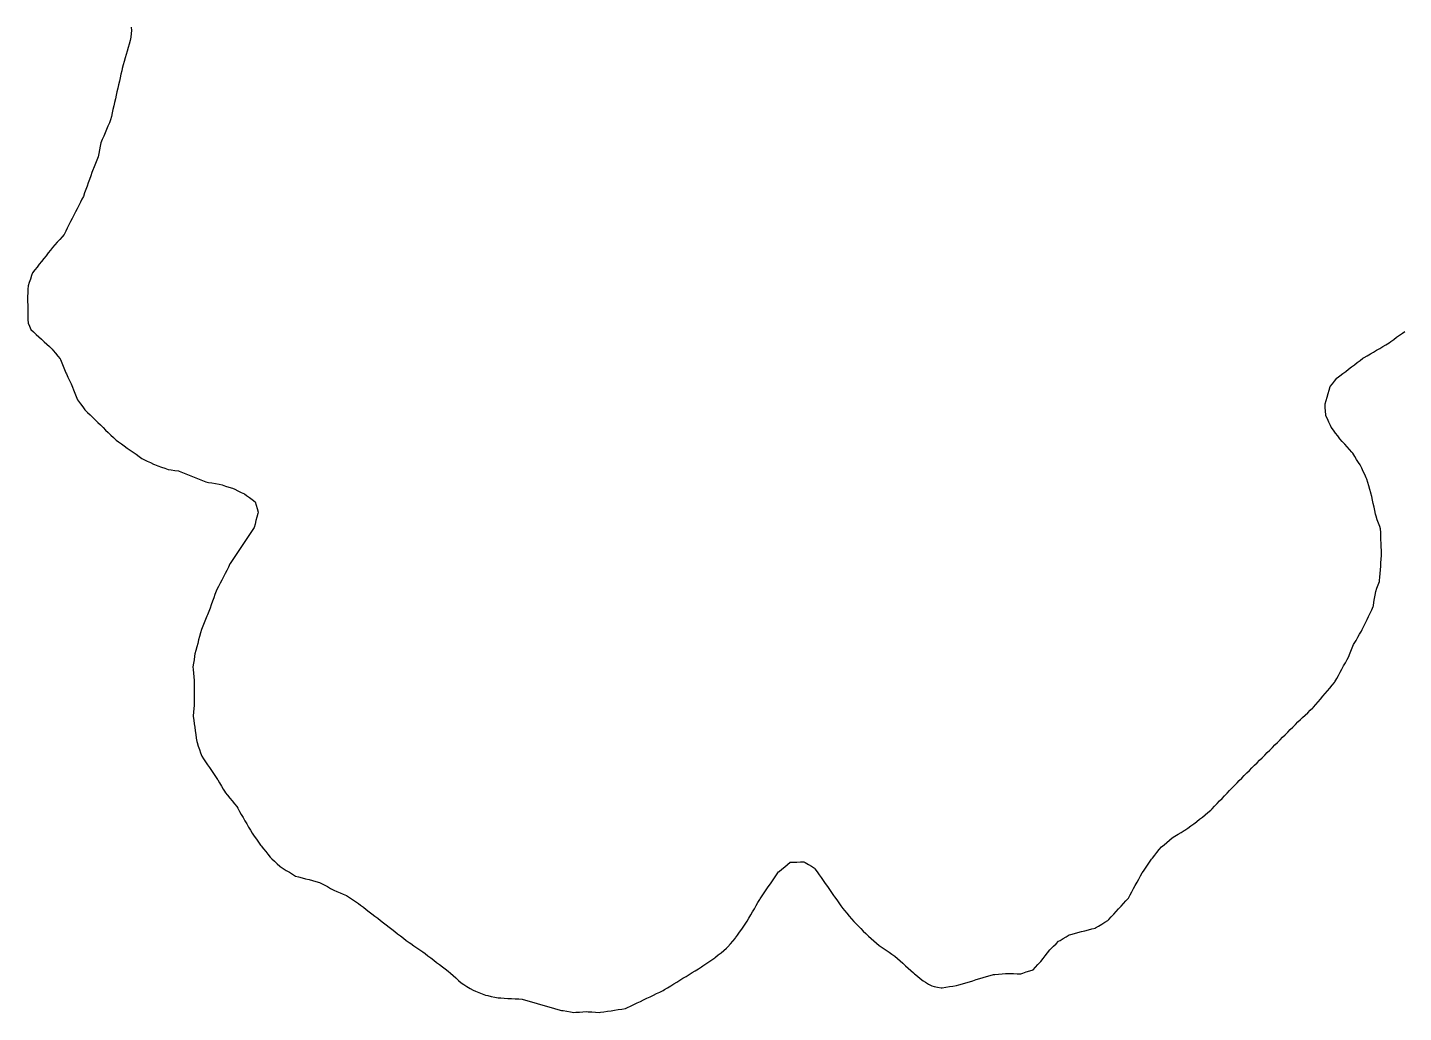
# Model space of a CAD drawing. Header units: millimetres. Extents: x 0 to 3094, y 578 to 2491.
# Drawn here: x -0.3 to 381.1, y 1001.5 to 1274.4 of the extents above; entities that cross this region are included whole.
import ezdxf

# ---------------------------------------------------------------- set-up
doc = ezdxf.new("R2010")
doc.units = ezdxf.units.MM
doc.layers.add('ALL_ISLANDS', color=7, linetype='Continuous')
doc.layers.add('OUTLINE_ISLAND_03', color=7, linetype='Continuous')

msp = doc.modelspace()

# ---------------------------------------------------------------- linework, layer by layer
at = {"layer": 'ALL_ISLANDS'}
msp.add_lwpolyline([(28.4093, 1274.575), (28.5289, 1273.5821), (28.4294, 1272.8035), (28.3026, 1271.8116), (28.1758, 1270.8197), (28.172, 1270.8066), (27.8958, 1269.8455), (27.6196, 1268.8844), (27.3434, 1267.9233), (27.0672, 1266.9623), (26.791, 1266.0012), (26.5148, 1265.0401), (26.2386, 1264.079), (25.9624, 1263.1179), (25.8169, 1262.4789), (25.595, 1261.5039), (25.3731, 1260.5288), (25.1512, 1259.5537), (24.9293, 1258.5787), (24.7073, 1257.6036), (24.4854, 1256.6285), (24.2635, 1255.6535), (24.0416, 1254.6784), (23.8197, 1253.7033), (23.5977, 1252.7283), (23.3758, 1251.7532), (23.1539, 1250.7781), (22.932, 1249.8031), (22.7101, 1248.828), (22.3798, 1248.0498), (21.9892, 1247.1293), (21.5985, 1246.2087), (21.2079, 1245.2882), (20.8172, 1244.3677), (20.4266, 1243.4471), (20.0359, 1242.5266), (20.0324, 1242.509), (19.836, 1241.5285), (19.6397, 1240.548), (19.4433, 1239.5674), (19.2469, 1238.5869), (19.0615, 1238.1241), (18.6895, 1237.1958), (18.3176, 1236.2675), (17.9457, 1235.3393), (17.8883, 1235.1804), (17.5484, 1234.2399), (17.2085, 1233.2994), (16.8686, 1232.359), (16.5287, 1231.4185), (16.1887, 1230.4781), (15.8488, 1229.5376), (15.5089, 1228.5971), (15.169, 1227.6567), (14.7864, 1226.9005), (14.335, 1226.0083), (13.8835, 1225.116), (13.432, 1224.2237), (12.9805, 1223.3314), (12.529, 1222.4391), (12.0776, 1221.5468), (11.6261, 1220.6546), (11.1746, 1219.7623), (10.7231, 1218.87), (10.2717, 1217.9777), (9.8202, 1217.0854), (9.2709, 1216.4669), (8.6069, 1215.7192), (7.9429, 1214.9715), (7.2789, 1214.2238), (6.6149, 1213.476), (6.0562, 1212.766), (5.4379, 1211.9801), (4.8196, 1211.1942), (4.2013, 1210.4082), (3.5829, 1209.6223), (2.9646, 1208.8364), (2.3463, 1208.0505), (1.728, 1207.2645), (1.1096, 1206.4786), (0.8341, 1205.6901), (0.5043, 1204.746), (0.1745, 1203.802), (-0.1554, 1202.8579), (-0.204, 1201.8974), (-0.2547, 1200.8987), (-0.3053, 1199.8999), (-0.298, 1199.5062), (-0.2797, 1198.5064), (-0.2614, 1197.5065), (-0.2431, 1196.5067), (-0.2248, 1195.5069), (-0.2064, 1194.5071), (-0.1881, 1193.5072), (-0.1698, 1192.5074), (0.1995, 1191.6861), (0.6095, 1190.7741), (0.6308, 1190.7546), (1.3677, 1190.0787), (2.1047, 1189.4028), (2.8417, 1188.7269), (3.5787, 1188.051), (4.3157, 1187.3751), (5.0527, 1186.6992), (5.7897, 1186.0233), (6.5267, 1185.3474), (6.8483, 1184.9497), (7.477, 1184.1721), (8.1058, 1183.3944), (8.7345, 1182.6168), (8.8102, 1182.433), (9.191, 1181.5083), (9.5718, 1180.5837), (9.9526, 1179.659), (10.3333, 1178.7343), (10.4801, 1178.42), (10.9031, 1177.5138), (11.326, 1176.6077), (11.749, 1175.7015), (12.172, 1174.7954), (12.4614, 1174.0626), (12.8286, 1173.1325), (13.1959, 1172.2024), (13.5632, 1171.2722), (13.8132, 1170.9253), (14.3977, 1170.1139), (14.9823, 1169.3025), (15.5668, 1168.4912), (15.5993, 1168.4598), (16.318, 1167.7645), (17.0368, 1167.0693), (17.7555, 1166.374), (18.4743, 1165.6788), (19.1931, 1164.9835), (19.9118, 1164.2882), (20.6306, 1163.593), (21.3493, 1162.8977), (22.0681, 1162.2025), (22.7869, 1161.5072), (23.5056, 1160.812), (24.2244, 1160.1167), (24.8914, 1159.6437), (25.7071, 1159.0653), (26.5228, 1158.4868), (27.3385, 1157.9084), (28.1542, 1157.3299), (28.97, 1156.7515), (29.7857, 1156.173), (30.6014, 1155.5946), (31.4171, 1155.0161), (31.9517, 1154.7509), (32.8476, 1154.3065), (33.7434, 1153.8621), (34.6392, 1153.4178), (34.9142, 1153.3193), (35.8557, 1152.9821), (36.7971, 1152.6449), (37.7386, 1152.3078), (38.68, 1151.9706), (39.5422, 1151.8413), (40.5312, 1151.693), (41.5201, 1151.5447), (41.6901, 1151.4768), (42.6185, 1151.1054), (43.547, 1150.7341), (44.4755, 1150.3627), (45.404, 1149.9914), (46.3325, 1149.62), (47.261, 1149.2487), (48.1895, 1148.8773), (49.118, 1148.506), (49.8238, 1148.3925), (50.8112, 1148.2337), (51.7985, 1148.0749), (52.7858, 1147.9162), (53.6231, 1147.6651), (54.581, 1147.3779), (55.5388, 1147.0906), (56.4967, 1146.8034), (57.1366, 1146.4931), (58.0365, 1146.0569), (58.9363, 1145.6207), (59.8362, 1145.1845), (60.3793, 1144.7914), (61.1895, 1144.2052), (61.9996, 1143.6189), (62.8097, 1143.0327), (63.0955, 1142.0879), (63.385, 1141.1307), (63.6744, 1140.1735), (63.5511, 1139.7205), (63.2884, 1138.7556), (63.0256, 1137.7907), (62.7629, 1136.8258), (62.5002, 1135.861), (61.9803, 1135.0786), (61.4268, 1134.2457), (60.8734, 1133.4128), (60.3199, 1132.5799), (59.7665, 1131.7471), (59.213, 1130.9142), (58.6596, 1130.0813), (58.1061, 1129.2484), (57.5527, 1128.4155), (56.9992, 1127.5827), (56.4458, 1126.7498), (55.8923, 1125.9169), (55.8173, 1125.7712), (55.3596, 1124.8821), (54.9019, 1123.993), (54.4443, 1123.1039), (53.9866, 1122.2148), (53.5289, 1121.3257), (53.0712, 1120.4365), (52.6135, 1119.5474), (52.1558, 1118.6583), (52.0019, 1118.2396), (51.657, 1117.301), (51.3122, 1116.3623), (50.9673, 1115.4237), (50.6224, 1114.4851), (50.2775, 1113.5464), (49.9326, 1112.6078), (49.5877, 1111.6691), (49.4306, 1111.2952), (49.0432, 1110.3733), (48.6558, 1109.4514), (48.2684, 1108.5295), (47.881, 1107.6076), (47.6337, 1106.6654), (47.3799, 1105.6981), (47.126, 1104.7309), (46.8722, 1103.7636), (46.6184, 1102.7964), (46.3645, 1101.8291), (46.1107, 1100.8619), (46.0114, 1100.2135), (45.86, 1099.225), (45.7086, 1098.2365), (45.5572, 1097.2481), (45.6163, 1096.4996), (45.6951, 1095.5027), (45.7739, 1094.5058), (45.8527, 1093.5089), (45.853, 1092.5434), (45.8534, 1091.5434), (45.8538, 1090.5434), (45.8542, 1089.5434), (45.8546, 1088.5434), (45.8549, 1087.5434), (45.8553, 1086.5434), (45.7751, 1085.6708), (45.6834, 1084.675), (45.5918, 1083.6792), (45.6211, 1083.4714), (45.7604, 1082.4812), (45.8997, 1081.491), (46.0391, 1080.5007), (46.1784, 1079.5105), (46.3178, 1078.5202), (46.4571, 1077.53), (46.5964, 1076.5397), (46.6904, 1076.2643), (47.0132, 1075.3178), (47.336, 1074.3713), (47.6589, 1073.4249), (47.9817, 1072.4784), (48.4453, 1071.799), (49.0089, 1070.973), (49.5725, 1070.147), (50.1362, 1069.3209), (50.6998, 1068.4949), (51.2634, 1067.6689), (51.8271, 1066.8429), (52.3907, 1066.0168), (52.4307, 1065.9492), (52.9396, 1065.0883), (53.4484, 1064.2275), (53.9573, 1063.3666), (54.4661, 1062.5058), (54.5271, 1062.4305), (55.1561, 1061.6531), (55.7851, 1060.8756), (56.4141, 1060.0982), (57.0431, 1059.3208), (57.6721, 1058.5434), (57.9537, 1058.0599), (58.457, 1057.1958), (58.9603, 1056.3316), (59.4636, 1055.4675), (59.9669, 1054.6034), (60.4702, 1053.7393), (60.9735, 1052.8752), (61.4767, 1052.011), (61.98, 1051.1469), (62.5507, 1050.3265), (63.1218, 1049.5056), (63.6928, 1048.6847), (64.2639, 1047.8638), (64.4482, 1047.6365), (65.0782, 1046.8599), (65.7082, 1046.0833), (66.3381, 1045.3066), (66.9681, 1044.53), (67.4374, 1044.0776), (68.1574, 1043.3836), (68.8773, 1042.6896), (69.5973, 1041.9956), (69.723, 1041.9176), (70.573, 1041.3908), (71.423, 1040.8639), (72.2729, 1040.3371), (73.1229, 1039.8103), (73.9728, 1039.2834), (74.8239, 1039.0562), (75.7901, 1038.7983), (76.7562, 1038.5403), (77.7224, 1038.2824), (78.6886, 1038.0244), (79.6547, 1037.7665), (80.6209, 1037.5086), (81.0395, 1037.2854), (81.9219, 1036.815), (82.8043, 1036.3445), (83.6868, 1035.8741), (84.5692, 1035.4037), (85.3971, 1035.0468), (86.3154, 1034.6509), (87.2337, 1034.2551), (88.152, 1033.8592), (88.9564, 1033.3246), (89.7893, 1032.7711), (90.6221, 1032.2176), (91.455, 1031.6641), (92.0034, 1031.2407), (92.7951, 1030.6297), (93.5867, 1030.0187), (94.3783, 1029.4077), (95.1699, 1028.7966), (95.9615, 1028.1856), (96.7531, 1027.5746), (97.5447, 1026.9636), (98.3364, 1026.3525), (99.128, 1025.7415), (99.9196, 1025.1305), (100.7112, 1024.5195), (101.5028, 1023.9085), (102.2944, 1023.2974), (103.086, 1022.6864), (103.8777, 1022.0754), (104.6693, 1021.4644), (105.4609, 1020.8534), (105.9133, 1020.5473), (106.7417, 1019.9871), (107.57, 1019.4268), (108.3983, 1018.8666), (109.2266, 1018.3063), (109.9065, 1017.7893), (110.7025, 1017.184), (111.4984, 1016.5786), (112.2944, 1015.9733), (113.0904, 1015.368), (113.8864, 1014.7627), (114.6824, 1014.1574), (115.4784, 1013.5521), (116.2744, 1012.9467), (116.8984, 1012.3853), (117.6418, 1011.7164), (118.3852, 1011.0476), (119.1286, 1010.3787), (119.872, 1009.7099), (120.655, 1009.2216), (121.5036, 1008.6925), (122.3521, 1008.1634), (123.2007, 1007.6343), (123.8495, 1007.3764), (124.7789, 1007.0072), (125.7082, 1006.6379), (126.6375, 1006.2686), (127.2512, 1006.1403), (128.2301, 1005.9358), (129.2089, 1005.7312), (130.1878, 1005.5266), (130.8561, 1005.4901), (131.8546, 1005.4355), (132.8531, 1005.3808), (133.8516, 1005.3262), (134.8501, 1005.2716), (135.8486, 1005.217), (136.8471, 1005.1624), (137.1163, 1005.0854), (138.0777, 1004.8106), (139.0392, 1004.5357), (140.0007, 1004.2608), (140.9622, 1003.986), (141.9237, 1003.7111), (142.8851, 1003.4362), (143.8466, 1003.1613), (144.8081, 1002.8865), (145.7696, 1002.6116), (146.7311, 1002.3367), (147.6925, 1002.0619), (148.2122, 1001.9791), (149.1997, 1001.8219), (150.1873, 1001.6647), (151.1748, 1001.5075), (151.6669, 1001.5388), (152.6649, 1001.6022), (153.6629, 1001.6657), (154.6609, 1001.7292), (155.1165, 1001.6955), (156.1138, 1001.6216), (157.1111, 1001.5477), (158.1083, 1001.4738), (158.4808, 1001.5286), (159.4702, 1001.6742), (160.4595, 1001.8198), (161.4488, 1001.9654), (162.4382, 1002.111), (163.4275, 1002.2566), (164.4169, 1002.4022), (165.4062, 1002.5478), (165.9627, 1002.815), (166.8642, 1003.2478), (167.7657, 1003.6807), (168.6671, 1004.1135), (169.5686, 1004.5464), (170.4701, 1004.9792), (171.3715, 1005.412), (172.273, 1005.8449), (173.1745, 1006.2777), (174.076, 1006.7106), (174.9774, 1007.1434), (175.8789, 1007.5762), (176.27, 1007.8159), (177.1226, 1008.3385), (177.9752, 1008.8611), (178.8278, 1009.3837), (179.6804, 1009.9062), (180.533, 1010.4288), (181.3856, 1010.9514), (182.2382, 1011.474), (183.0908, 1011.9965), (183.9433, 1012.5191), (184.7959, 1013.0417), (185.6485, 1013.5643), (186.5011, 1014.0868), (186.8925, 1014.3558), (187.7167, 1014.922), (188.5409, 1015.4883), (189.3651, 1016.0546), (190.1893, 1016.6209), (190.3794, 1016.7745), (191.1571, 1017.4032), (191.9348, 1018.0318), (192.7125, 1018.6605), (193.4902, 1019.2891), (193.8544, 1019.709), (194.5097, 1020.4644), (195.1649, 1021.2198), (195.8202, 1021.9752), (195.9275, 1022.1244), (196.5114, 1022.9362), (197.0954, 1023.748), (197.6793, 1024.5598), (198.2633, 1025.3716), (198.8472, 1026.1834), (199.1797, 1026.7597), (199.6794, 1027.6259), (200.1791, 1028.4921), (200.6788, 1029.3583), (201.1785, 1030.2245), (201.6783, 1031.0906), (202.178, 1031.9568), (202.6777, 1032.823), (202.7942, 1032.9945), (203.3563, 1033.8216), (203.9183, 1034.6487), (204.4804, 1035.4758), (205.0424, 1036.3028), (205.6045, 1037.1299), (206.1666, 1037.957), (206.7286, 1038.7841), (207.2907, 1039.6112), (207.8528, 1040.4383), (208.0375, 1040.5889), (208.8126, 1041.2208), (209.5877, 1041.8526), (210.3628, 1042.4844), (211.1379, 1043.1163), (211.9229, 1043.1407), (212.9224, 1043.1717), (213.9219, 1043.2027), (214.9215, 1043.2338), (215.2795, 1043.0187), (216.1368, 1042.5038), (216.9941, 1041.9889), (217.8513, 1041.4741), (217.9724, 1041.3002), (218.5439, 1040.4796), (219.1154, 1039.659), (219.6869, 1038.8384), (220.2584, 1038.0178), (220.8299, 1037.1972), (221.4014, 1036.3765), (221.9729, 1035.5559), (222.5444, 1034.7353), (223.1159, 1033.9147), (223.4097, 1033.5023), (223.99, 1032.6879), (224.5702, 1031.8734), (225.1505, 1031.059), (225.7307, 1030.2446), (226.169, 1029.7272), (226.8154, 1028.9642), (227.4618, 1028.2011), (228.1081, 1027.4381), (228.7545, 1026.6751), (229.2556, 1026.1699), (229.9597, 1025.4599), (230.6639, 1024.7499), (231.3681, 1024.0398), (232.0723, 1023.3298), (232.7765, 1022.6198), (233.5053, 1021.9942), (234.2641, 1021.3429), (235.023, 1020.6916), (235.7818, 1020.0402), (236.0098, 1019.8857), (236.8375, 1019.3246), (237.6653, 1018.7635), (238.493, 1018.2024), (239.3208, 1017.6413), (240.1485, 1017.0802), (240.8477, 1016.4459), (241.5883, 1015.774), (242.329, 1015.1021), (243.0696, 1014.4302), (243.8103, 1013.7583), (244.5509, 1013.0864), (245.2916, 1012.4146), (245.6012, 1012.1653), (246.3801, 1011.5382), (247.1591, 1010.9111), (247.938, 1010.284), (248.6253, 1009.8636), (249.4784, 1009.3418), (250.3315, 1008.82), (250.9927, 1008.6851), (251.9725, 1008.4851), (252.9523, 1008.2852), (253.2547, 1008.3319), (254.243, 1008.4844), (255.2313, 1008.6369), (256.2196, 1008.7894), (257.2079, 1008.9419), (257.8874, 1009.1442), (258.8458, 1009.4295), (259.8042, 1009.7148), (260.7627, 1010.0001), (261.7211, 1010.2854), (262.6795, 1010.5708), (263.638, 1010.8561), (264.5964, 1011.1414), (265.5548, 1011.4267), (266.5133, 1011.712), (267.4717, 1011.9974), (267.8382, 1012.0282), (268.8347, 1012.1122), (269.8312, 1012.1962), (270.8276, 1012.2802), (271.0475, 1012.2753), (272.0473, 1012.2532), (273.047, 1012.2312), (274.0468, 1012.2091), (275.0465, 1012.187), (275.5942, 1012.3725), (276.5414, 1012.6932), (277.4886, 1013.0139), (278.4358, 1013.3346), (279.0845, 1014.0163), (279.7738, 1014.7407), (280.4632, 1015.4651), (280.5883, 1015.6276), (281.1982, 1016.4201), (281.8081, 1017.2126), (282.4181, 1018.005), (283.028, 1018.7975), (283.3508, 1019.1127), (284.0664, 1019.8112), (284.7819, 1020.5098), (285.4975, 1021.2083), (285.8934, 1021.4471), (286.7497, 1021.9635), (287.606, 1022.4799), (288.4624, 1022.9963), (288.9293, 1023.1172), (289.8974, 1023.3678), (290.8655, 1023.6184), (291.8336, 1023.869), (292.8017, 1024.1197), (293.7698, 1024.3703), (294.7379, 1024.6209), (295.7059, 1024.8715), (295.7427, 1024.8941), (296.5951, 1025.417), (297.4474, 1025.94), (298.2998, 1026.463), (299.1522, 1026.9859), (299.4297, 1027.2867), (300.1079, 1028.0216), (300.7861, 1028.7565), (301.4643, 1029.4913), (302.1425, 1030.2262), (302.8207, 1030.9611), (303.4989, 1031.696), (304.1771, 1032.4309), (304.8553, 1033.1657), (305.3292, 1034.0339), (305.8083, 1034.9117), (306.2875, 1035.7894), (306.7666, 1036.6672), (307.2457, 1037.5449), (307.7249, 1038.4226), (308.204, 1039.3004), (308.6831, 1040.1781), (308.9986, 1040.6408), (309.5621, 1041.4669), (310.1256, 1042.2931), (310.689, 1043.1192), (311.2525, 1043.9454), (311.515, 1044.2684), (312.1456, 1045.0445), (312.7762, 1045.8206), (313.4068, 1046.5967), (314.0374, 1047.3728), (314.7253, 1047.9518), (315.4904, 1048.5956), (316.2556, 1049.2395), (317.0207, 1049.8834), (317.7572, 1050.3361), (318.6091, 1050.8599), (319.4609, 1051.3836), (320.3128, 1051.9073), (320.4833, 1052.0263), (321.3031, 1052.5988), (322.123, 1053.1714), (322.9429, 1053.7439), (323.7628, 1054.3164), (323.8263, 1054.3691), (324.5961, 1055.0074), (325.3659, 1055.6457), (326.1356, 1056.2841), (326.9054, 1056.9224), (327.6752, 1057.5607), (328.0383, 1057.9372), (328.7325, 1058.6569), (329.4267, 1059.3767), (330.1209, 1060.0965), (330.8151, 1060.8162), (331.5094, 1061.536), (332.2036, 1062.2558), (332.8978, 1062.9756), (333.592, 1063.6953), (334.2862, 1064.4151), (334.9804, 1065.1349), (335.5687, 1065.7233), (336.2757, 1066.4305), (336.9828, 1067.1377), (337.6898, 1067.8449), (338.3968, 1068.5521), (339.1038, 1069.2592), (339.8108, 1069.9664), (340.5179, 1070.6736), (341.2249, 1071.3808), (341.9319, 1072.088), (342.6389, 1072.7952), (343.346, 1073.5024), (344.053, 1074.2096), (344.76, 1074.9168), (345.467, 1075.624), (346.174, 1076.3312), (346.8811, 1077.0384), (347.5881, 1077.7455), (348.2951, 1078.4527), (349.0021, 1079.1599), (349.7092, 1079.8671), (350.4162, 1080.5743), (351.1232, 1081.2815), (351.8302, 1081.9887), (352.5372, 1082.6959), (353.0694, 1083.184), (353.8063, 1083.86), (354.5433, 1084.536), (355.2802, 1085.2119), (356.0171, 1085.8879), (356.1554, 1086.0503), (356.8036, 1086.8117), (357.4518, 1087.5731), (358.1001, 1088.3346), (358.7483, 1089.096), (359.3966, 1089.8574), (360.0448, 1090.6189), (360.693, 1091.3803), (361.3413, 1092.1417), (361.9895, 1092.9032), (362.1096, 1093.1222), (362.5904, 1093.999), (363.0712, 1094.8758), (363.552, 1095.7527), (364.0328, 1096.6295), (364.5136, 1097.5063), (364.9944, 1098.3832), (365.4752, 1099.26), (365.956, 1100.1368), (366.1603, 1100.6503), (366.5298, 1101.5795), (366.8994, 1102.5087), (367.2689, 1103.4379), (367.438, 1103.7264), (367.9436, 1104.5892), (368.4492, 1105.4519), (368.9548, 1106.3147), (369.4604, 1107.1775), (369.6902, 1107.654), (370.1245, 1108.5548), (370.5588, 1109.4555), (370.9931, 1110.3563), (371.4274, 1111.257), (371.8618, 1112.1578), (372.2961, 1113.0586), (372.7304, 1113.9593), (372.7687, 1114.2024), (372.9245, 1115.1902), (373.0803, 1116.1779), (373.2361, 1117.1657), (373.3918, 1118.1535), (373.7428, 1119.0766), (374.0982, 1120.0113), (374.4535, 1120.9461), (374.4694, 1121.1462), (374.5487, 1122.1431), (374.6279, 1123.1399), (374.7071, 1124.1368), (374.7863, 1125.1337), (374.8655, 1126.1305), (374.9447, 1127.1274), (375.0239, 1128.1242), (375.01, 1128.4985), (374.9727, 1129.4978), (374.9354, 1130.4971), (374.8982, 1131.4964), (374.8609, 1132.4957), (374.8236, 1133.495), (374.7863, 1134.4943), (374.7491, 1135.4936), (374.5189, 1136.1451), (374.1858, 1137.088), (373.8527, 1138.0308), (373.5196, 1138.9737), (373.3853, 1139.5814), (373.1696, 1140.5578), (372.9538, 1141.5343), (372.738, 1142.5107), (372.5223, 1143.4872), (372.3065, 1144.4636), (372.0908, 1145.4401), (372.0811, 1145.4714), (371.7853, 1146.4267), (371.4896, 1147.3819), (371.1938, 1148.3372), (370.898, 1149.2925), (370.7534, 1149.613), (370.3421, 1150.5244), (369.9307, 1151.4359), (369.5194, 1152.3474), (369.108, 1153.2589), (368.6679, 1153.9296), (368.1193, 1154.7656), (367.5706, 1155.6017), (367.022, 1156.4378), (366.7804, 1156.7148), (366.123, 1157.4683), (365.4656, 1158.2219), (364.8082, 1158.9755), (364.1508, 1159.729), (363.4935, 1160.4826), (362.8963, 1161.266), (362.2901, 1162.0613), (361.6839, 1162.8566), (361.0776, 1163.6519), (360.8537, 1164.1386), (360.4356, 1165.047), (360.0176, 1165.9554), (359.5995, 1166.8638), (359.5812, 1167.1094), (359.5066, 1168.1066), (359.432, 1169.1039), (359.3574, 1170.1011), (359.3638, 1170.1227), (359.6488, 1171.0812), (359.9339, 1172.0397), (360.2189, 1172.9982), (360.504, 1173.9567), (360.7891, 1174.9152), (361.3859, 1175.6863), (361.998, 1176.4771), (362.6101, 1177.2679), (362.7068, 1177.3415), (363.5028, 1177.9468), (364.2987, 1178.5521), (365.0947, 1179.1575), (365.8907, 1179.7628), (366.6867, 1180.3681), (367.4826, 1180.9735), (368.2786, 1181.5788), (369.0746, 1182.1841), (369.8706, 1182.7895), (370.1919, 1182.9771), (371.0554, 1183.4813), (371.919, 1183.9856), (372.7825, 1184.4899), (373.6461, 1184.9941), (374.5096, 1185.4984), (375.3732, 1186.0026), (376.2367, 1186.5069), (377.1003, 1187.0111), (377.6002, 1187.3845), (378.4014, 1187.9829), (379.2026, 1188.5814), (380.0038, 1189.1798), (380.8049, 1189.7782), (381.4873, 1190.2256)], dxfattribs=at)
at = {"layer": 'OUTLINE_ISLAND_03'}
msp.add_lwpolyline([(28.4093, 1274.575), (28.5289, 1273.5821), (28.4294, 1272.8035), (28.3026, 1271.8116), (28.1758, 1270.8197), (28.172, 1270.8066), (27.8958, 1269.8455), (27.6196, 1268.8844), (27.3434, 1267.9233), (27.0672, 1266.9623), (26.791, 1266.0012), (26.5148, 1265.0401), (26.2386, 1264.079), (25.9624, 1263.1179), (25.8169, 1262.4789), (25.595, 1261.5039), (25.3731, 1260.5288), (25.1512, 1259.5537), (24.9293, 1258.5787), (24.7073, 1257.6036), (24.4854, 1256.6285), (24.2635, 1255.6535), (24.0416, 1254.6784), (23.8197, 1253.7033), (23.5977, 1252.7283), (23.3758, 1251.7532), (23.1539, 1250.7781), (22.932, 1249.8031), (22.7101, 1248.828), (22.3798, 1248.0498), (21.9892, 1247.1293), (21.5985, 1246.2087), (21.2079, 1245.2882), (20.8172, 1244.3677), (20.4266, 1243.4471), (20.0359, 1242.5266), (20.0324, 1242.509), (19.836, 1241.5285), (19.6397, 1240.548), (19.4433, 1239.5674), (19.2469, 1238.5869), (19.0615, 1238.1241), (18.6895, 1237.1958), (18.3176, 1236.2675), (17.9457, 1235.3393), (17.8883, 1235.1804), (17.5484, 1234.2399), (17.2085, 1233.2994), (16.8686, 1232.359), (16.5287, 1231.4185), (16.1887, 1230.4781), (15.8488, 1229.5376), (15.5089, 1228.5971), (15.169, 1227.6567), (14.7864, 1226.9005), (14.335, 1226.0083), (13.8835, 1225.116), (13.432, 1224.2237), (12.9805, 1223.3314), (12.529, 1222.4391), (12.0776, 1221.5468), (11.6261, 1220.6546), (11.1746, 1219.7623), (10.7231, 1218.87), (10.2717, 1217.9777), (9.8202, 1217.0854), (9.2709, 1216.4669), (8.6069, 1215.7192), (7.9429, 1214.9715), (7.2789, 1214.2238), (6.6149, 1213.476), (6.0562, 1212.766), (5.4379, 1211.9801), (4.8196, 1211.1942), (4.2013, 1210.4082), (3.5829, 1209.6223), (2.9646, 1208.8364), (2.3463, 1208.0505), (1.728, 1207.2645), (1.1096, 1206.4786), (0.8341, 1205.6901), (0.5043, 1204.746), (0.1745, 1203.802), (-0.1554, 1202.8579), (-0.204, 1201.8974), (-0.2547, 1200.8987), (-0.3053, 1199.8999), (-0.298, 1199.5062), (-0.2797, 1198.5064), (-0.2614, 1197.5065), (-0.2431, 1196.5067), (-0.2248, 1195.5069), (-0.2064, 1194.5071), (-0.1881, 1193.5072), (-0.1698, 1192.5074), (0.1995, 1191.6861), (0.6095, 1190.7741), (0.6308, 1190.7546), (1.3677, 1190.0787), (2.1047, 1189.4028), (2.8417, 1188.7269), (3.5787, 1188.051), (4.3157, 1187.3751), (5.0527, 1186.6992), (5.7897, 1186.0233), (6.5267, 1185.3474), (6.8483, 1184.9497), (7.477, 1184.1721), (8.1058, 1183.3944), (8.7345, 1182.6168), (8.8102, 1182.433), (9.191, 1181.5083), (9.5718, 1180.5837), (9.9526, 1179.659), (10.3333, 1178.7343), (10.4801, 1178.42), (10.9031, 1177.5138), (11.326, 1176.6077), (11.749, 1175.7015), (12.172, 1174.7954), (12.4614, 1174.0626), (12.8286, 1173.1325), (13.1959, 1172.2024), (13.5632, 1171.2722), (13.8132, 1170.9253), (14.3977, 1170.1139), (14.9823, 1169.3025), (15.5668, 1168.4912), (15.5993, 1168.4598), (16.318, 1167.7645), (17.0368, 1167.0693), (17.7555, 1166.374), (18.4743, 1165.6788), (19.1931, 1164.9835), (19.9118, 1164.2882), (20.6306, 1163.593), (21.3493, 1162.8977), (22.0681, 1162.2025), (22.7869, 1161.5072), (23.5056, 1160.812), (24.2244, 1160.1167), (24.8914, 1159.6437), (25.7071, 1159.0653), (26.5228, 1158.4868), (27.3385, 1157.9084), (28.1542, 1157.3299), (28.97, 1156.7515), (29.7857, 1156.173), (30.6014, 1155.5946), (31.4171, 1155.0161), (31.9517, 1154.7509), (32.8476, 1154.3065), (33.7434, 1153.8621), (34.6392, 1153.4178), (34.9142, 1153.3193), (35.8557, 1152.9821), (36.7971, 1152.6449), (37.7386, 1152.3078), (38.68, 1151.9706), (39.5422, 1151.8413), (40.5312, 1151.693), (41.5201, 1151.5447), (41.6901, 1151.4768), (42.6185, 1151.1054), (43.547, 1150.7341), (44.4755, 1150.3627), (45.404, 1149.9914), (46.3325, 1149.62), (47.261, 1149.2487), (48.1895, 1148.8773), (49.118, 1148.506), (49.8238, 1148.3925), (50.8112, 1148.2337), (51.7985, 1148.0749), (52.7858, 1147.9162), (53.6231, 1147.6651), (54.581, 1147.3779), (55.5388, 1147.0906), (56.4967, 1146.8034), (57.1366, 1146.4931), (58.0365, 1146.0569), (58.9363, 1145.6207), (59.8362, 1145.1845), (60.3793, 1144.7914), (61.1895, 1144.2052), (61.9996, 1143.6189), (62.8097, 1143.0327), (63.0955, 1142.0879), (63.385, 1141.1307), (63.6744, 1140.1735), (63.5511, 1139.7205), (63.2884, 1138.7556), (63.0256, 1137.7907), (62.7629, 1136.8258), (62.5002, 1135.861), (61.9803, 1135.0786), (61.4268, 1134.2457), (60.8734, 1133.4128), (60.3199, 1132.5799), (59.7665, 1131.7471), (59.213, 1130.9142), (58.6596, 1130.0813), (58.1061, 1129.2484), (57.5527, 1128.4155), (56.9992, 1127.5827), (56.4458, 1126.7498), (55.8923, 1125.9169), (55.8173, 1125.7712), (55.3596, 1124.8821), (54.9019, 1123.993), (54.4443, 1123.1039), (53.9866, 1122.2148), (53.5289, 1121.3257), (53.0712, 1120.4365), (52.6135, 1119.5474), (52.1558, 1118.6583), (52.0019, 1118.2396), (51.657, 1117.301), (51.3122, 1116.3623), (50.9673, 1115.4237), (50.6224, 1114.4851), (50.2775, 1113.5464), (49.9326, 1112.6078), (49.5877, 1111.6691), (49.4306, 1111.2952), (49.0432, 1110.3733), (48.6558, 1109.4514), (48.2684, 1108.5295), (47.881, 1107.6076), (47.6337, 1106.6654), (47.3799, 1105.6981), (47.126, 1104.7309), (46.8722, 1103.7636), (46.6184, 1102.7964), (46.3645, 1101.8291), (46.1107, 1100.8619), (46.0114, 1100.2135), (45.86, 1099.225), (45.7086, 1098.2365), (45.5572, 1097.2481), (45.6163, 1096.4996), (45.6951, 1095.5027), (45.7739, 1094.5058), (45.8527, 1093.5089), (45.853, 1092.5434), (45.8534, 1091.5434), (45.8538, 1090.5434), (45.8542, 1089.5434), (45.8546, 1088.5434), (45.8549, 1087.5434), (45.8553, 1086.5434), (45.7751, 1085.6708), (45.6834, 1084.675), (45.5918, 1083.6792), (45.6211, 1083.4714), (45.7604, 1082.4812), (45.8997, 1081.491), (46.0391, 1080.5007), (46.1784, 1079.5105), (46.3178, 1078.5202), (46.4571, 1077.53), (46.5964, 1076.5397), (46.6904, 1076.2643), (47.0132, 1075.3178), (47.336, 1074.3713), (47.6589, 1073.4249), (47.9817, 1072.4784), (48.4453, 1071.799), (49.0089, 1070.973), (49.5725, 1070.147), (50.1362, 1069.3209), (50.6998, 1068.4949), (51.2634, 1067.6689), (51.8271, 1066.8429), (52.3907, 1066.0168), (52.4307, 1065.9492), (52.9396, 1065.0883), (53.4484, 1064.2275), (53.9573, 1063.3666), (54.4661, 1062.5058), (54.5271, 1062.4305), (55.1561, 1061.6531), (55.7851, 1060.8756), (56.4141, 1060.0982), (57.0431, 1059.3208), (57.6721, 1058.5434), (57.9537, 1058.0599), (58.457, 1057.1958), (58.9603, 1056.3316), (59.4636, 1055.4675), (59.9669, 1054.6034), (60.4702, 1053.7393), (60.9735, 1052.8752), (61.4767, 1052.011), (61.98, 1051.1469), (62.5507, 1050.3265), (63.1218, 1049.5056), (63.6928, 1048.6847), (64.2639, 1047.8638), (64.4482, 1047.6365), (65.0782, 1046.8599), (65.7082, 1046.0833), (66.3381, 1045.3066), (66.9681, 1044.53), (67.4374, 1044.0776), (68.1574, 1043.3836), (68.8773, 1042.6896), (69.5973, 1041.9956), (69.723, 1041.9176), (70.573, 1041.3908), (71.423, 1040.8639), (72.2729, 1040.3371), (73.1229, 1039.8103), (73.9728, 1039.2834), (74.8239, 1039.0562), (75.7901, 1038.7983), (76.7562, 1038.5403), (77.7224, 1038.2824), (78.6886, 1038.0244), (79.6547, 1037.7665), (80.6209, 1037.5086), (81.0395, 1037.2854), (81.9219, 1036.815), (82.8043, 1036.3445), (83.6868, 1035.8741), (84.5692, 1035.4037), (85.3971, 1035.0468), (86.3154, 1034.6509), (87.2337, 1034.2551), (88.152, 1033.8592), (88.9564, 1033.3246), (89.7893, 1032.7711), (90.6221, 1032.2176), (91.455, 1031.6641), (92.0034, 1031.2407), (92.7951, 1030.6297), (93.5867, 1030.0187), (94.3783, 1029.4077), (95.1699, 1028.7966), (95.9615, 1028.1856), (96.7531, 1027.5746), (97.5447, 1026.9636), (98.3364, 1026.3525), (99.128, 1025.7415), (99.9196, 1025.1305), (100.7112, 1024.5195), (101.5028, 1023.9085), (102.2944, 1023.2974), (103.086, 1022.6864), (103.8777, 1022.0754), (104.6693, 1021.4644), (105.4609, 1020.8534), (105.9133, 1020.5473), (106.7417, 1019.9871), (107.57, 1019.4268), (108.3983, 1018.8666), (109.2266, 1018.3063), (109.9065, 1017.7893), (110.7025, 1017.184), (111.4984, 1016.5786), (112.2944, 1015.9733), (113.0904, 1015.368), (113.8864, 1014.7627), (114.6824, 1014.1574), (115.4784, 1013.5521), (116.2744, 1012.9467), (116.8984, 1012.3853), (117.6418, 1011.7164), (118.3852, 1011.0476), (119.1286, 1010.3787), (119.872, 1009.7099), (120.655, 1009.2216), (121.5036, 1008.6925), (122.3521, 1008.1634), (123.2007, 1007.6343), (123.8495, 1007.3764), (124.7789, 1007.0072), (125.7082, 1006.6379), (126.6375, 1006.2686), (127.2512, 1006.1403), (128.2301, 1005.9358), (129.2089, 1005.7312), (130.1878, 1005.5266), (130.8561, 1005.4901), (131.8546, 1005.4355), (132.8531, 1005.3808), (133.8516, 1005.3262), (134.8501, 1005.2716), (135.8486, 1005.217), (136.8471, 1005.1624), (137.1163, 1005.0854), (138.0777, 1004.8106), (139.0392, 1004.5357), (140.0007, 1004.2608), (140.9622, 1003.986), (141.9237, 1003.7111), (142.8851, 1003.4362), (143.8466, 1003.1613), (144.8081, 1002.8865), (145.7696, 1002.6116), (146.7311, 1002.3367), (147.6925, 1002.0619), (148.2122, 1001.9791), (149.1997, 1001.8219), (150.1873, 1001.6647), (151.1748, 1001.5075), (151.6669, 1001.5388), (152.6649, 1001.6022), (153.6629, 1001.6657), (154.6609, 1001.7292), (155.1165, 1001.6955), (156.1138, 1001.6216), (157.1111, 1001.5477), (158.1083, 1001.4738), (158.4808, 1001.5286), (159.4702, 1001.6742), (160.4595, 1001.8198), (161.4488, 1001.9654), (162.4382, 1002.111), (163.4275, 1002.2566), (164.4169, 1002.4022), (165.4062, 1002.5478), (165.9627, 1002.815), (166.8642, 1003.2478), (167.7657, 1003.6807), (168.6671, 1004.1135), (169.5686, 1004.5464), (170.4701, 1004.9792), (171.3715, 1005.412), (172.273, 1005.8449), (173.1745, 1006.2777), (174.076, 1006.7106), (174.9774, 1007.1434), (175.8789, 1007.5762), (176.27, 1007.8159), (177.1226, 1008.3385), (177.9752, 1008.8611), (178.8278, 1009.3837), (179.6804, 1009.9062), (180.533, 1010.4288), (181.3856, 1010.9514), (182.2382, 1011.474), (183.0908, 1011.9965), (183.9433, 1012.5191), (184.7959, 1013.0417), (185.6485, 1013.5643), (186.5011, 1014.0868), (186.8925, 1014.3558), (187.7167, 1014.922), (188.5409, 1015.4883), (189.3651, 1016.0546), (190.1893, 1016.6209), (190.3794, 1016.7745), (191.1571, 1017.4032), (191.9348, 1018.0318), (192.7125, 1018.6605), (193.4902, 1019.2891), (193.8544, 1019.709), (194.5097, 1020.4644), (195.1649, 1021.2198), (195.8202, 1021.9752), (195.9275, 1022.1244), (196.5114, 1022.9362), (197.0954, 1023.748), (197.6793, 1024.5598), (198.2633, 1025.3716), (198.8472, 1026.1834), (199.1797, 1026.7597), (199.6794, 1027.6259), (200.1791, 1028.4921), (200.6788, 1029.3583), (201.1785, 1030.2245), (201.6783, 1031.0906), (202.178, 1031.9568), (202.6777, 1032.823), (202.7942, 1032.9945), (203.3563, 1033.8216), (203.9183, 1034.6487), (204.4804, 1035.4758), (205.0424, 1036.3028), (205.6045, 1037.1299), (206.1666, 1037.957), (206.7286, 1038.7841), (207.2907, 1039.6112), (207.8528, 1040.4383), (208.0375, 1040.5889), (208.8126, 1041.2208), (209.5877, 1041.8526), (210.3628, 1042.4844), (211.1379, 1043.1163), (211.9229, 1043.1407), (212.9224, 1043.1717), (213.9219, 1043.2027), (214.9215, 1043.2338), (215.2795, 1043.0187), (216.1368, 1042.5038), (216.9941, 1041.9889), (217.8513, 1041.4741), (217.9724, 1041.3002), (218.5439, 1040.4796), (219.1154, 1039.659), (219.6869, 1038.8384), (220.2584, 1038.0178), (220.8299, 1037.1972), (221.4014, 1036.3765), (221.9729, 1035.5559), (222.5444, 1034.7353), (223.1159, 1033.9147), (223.4097, 1033.5023), (223.99, 1032.6879), (224.5702, 1031.8734), (225.1505, 1031.059), (225.7307, 1030.2446), (226.169, 1029.7272), (226.8154, 1028.9642), (227.4618, 1028.2011), (228.1081, 1027.4381), (228.7545, 1026.6751), (229.2556, 1026.1699), (229.9597, 1025.4599), (230.6639, 1024.7499), (231.3681, 1024.0398), (232.0723, 1023.3298), (232.7765, 1022.6198), (233.5053, 1021.9942), (234.2641, 1021.3429), (235.023, 1020.6916), (235.7818, 1020.0402), (236.0098, 1019.8857), (236.8375, 1019.3246), (237.6653, 1018.7635), (238.493, 1018.2024), (239.3208, 1017.6413), (240.1485, 1017.0802), (240.8477, 1016.4459), (241.5883, 1015.774), (242.329, 1015.1021), (243.0696, 1014.4302), (243.8103, 1013.7583), (244.5509, 1013.0864), (245.2916, 1012.4146), (245.6012, 1012.1653), (246.3801, 1011.5382), (247.1591, 1010.9111), (247.938, 1010.284), (248.6253, 1009.8636), (249.4784, 1009.3418), (250.3315, 1008.82), (250.9927, 1008.6851), (251.9725, 1008.4851), (252.9523, 1008.2852), (253.2547, 1008.3319), (254.243, 1008.4844), (255.2313, 1008.6369), (256.2196, 1008.7894), (257.2079, 1008.9419), (257.8874, 1009.1442), (258.8458, 1009.4295), (259.8042, 1009.7148), (260.7627, 1010.0001), (261.7211, 1010.2854), (262.6795, 1010.5708), (263.638, 1010.8561), (264.5964, 1011.1414), (265.5548, 1011.4267), (266.5133, 1011.712), (267.4717, 1011.9974), (267.8382, 1012.0282), (268.8347, 1012.1122), (269.8312, 1012.1962), (270.8276, 1012.2802), (271.0475, 1012.2753), (272.0473, 1012.2532), (273.047, 1012.2312), (274.0468, 1012.2091), (275.0465, 1012.187), (275.5942, 1012.3725), (276.5414, 1012.6932), (277.4886, 1013.0139), (278.4358, 1013.3346), (279.0845, 1014.0163), (279.7738, 1014.7407), (280.4632, 1015.4651), (280.5883, 1015.6276), (281.1982, 1016.4201), (281.8081, 1017.2126), (282.4181, 1018.005), (283.028, 1018.7975), (283.3508, 1019.1127), (284.0664, 1019.8112), (284.7819, 1020.5098), (285.4975, 1021.2083), (285.8934, 1021.4471), (286.7497, 1021.9635), (287.606, 1022.4799), (288.4624, 1022.9963), (288.9293, 1023.1172), (289.8974, 1023.3678), (290.8655, 1023.6184), (291.8336, 1023.869), (292.8017, 1024.1197), (293.7698, 1024.3703), (294.7379, 1024.6209), (295.7059, 1024.8715), (295.7427, 1024.8941), (296.5951, 1025.417), (297.4474, 1025.94), (298.2998, 1026.463), (299.1522, 1026.9859), (299.4297, 1027.2867), (300.1079, 1028.0216), (300.7861, 1028.7565), (301.4643, 1029.4913), (302.1425, 1030.2262), (302.8207, 1030.9611), (303.4989, 1031.696), (304.1771, 1032.4309), (304.8553, 1033.1657), (305.3292, 1034.0339), (305.8083, 1034.9117), (306.2875, 1035.7894), (306.7666, 1036.6672), (307.2457, 1037.5449), (307.7249, 1038.4226), (308.204, 1039.3004), (308.6831, 1040.1781), (308.9986, 1040.6408), (309.5621, 1041.4669), (310.1256, 1042.2931), (310.689, 1043.1192), (311.2525, 1043.9454), (311.515, 1044.2684), (312.1456, 1045.0445), (312.7762, 1045.8206), (313.4068, 1046.5967), (314.0374, 1047.3728), (314.7253, 1047.9518), (315.4904, 1048.5956), (316.2556, 1049.2395), (317.0207, 1049.8834), (317.7572, 1050.3361), (318.6091, 1050.8599), (319.4609, 1051.3836), (320.3128, 1051.9073), (320.4833, 1052.0263), (321.3031, 1052.5988), (322.123, 1053.1714), (322.9429, 1053.7439), (323.7628, 1054.3164), (323.8263, 1054.3691), (324.5961, 1055.0074), (325.3659, 1055.6457), (326.1356, 1056.2841), (326.9054, 1056.9224), (327.6752, 1057.5607), (328.0383, 1057.9372), (328.7325, 1058.6569), (329.4267, 1059.3767), (330.1209, 1060.0965), (330.8151, 1060.8162), (331.5094, 1061.536), (332.2036, 1062.2558), (332.8978, 1062.9756), (333.592, 1063.6953), (334.2862, 1064.4151), (334.9804, 1065.1349), (335.5687, 1065.7233), (336.2757, 1066.4305), (336.9828, 1067.1377), (337.6898, 1067.8449), (338.3968, 1068.5521), (339.1038, 1069.2592), (339.8108, 1069.9664), (340.5179, 1070.6736), (341.2249, 1071.3808), (341.9319, 1072.088), (342.6389, 1072.7952), (343.346, 1073.5024), (344.053, 1074.2096), (344.76, 1074.9168), (345.467, 1075.624), (346.174, 1076.3312), (346.8811, 1077.0384), (347.5881, 1077.7455), (348.2951, 1078.4527), (349.0021, 1079.1599), (349.7092, 1079.8671), (350.4162, 1080.5743), (351.1232, 1081.2815), (351.8302, 1081.9887), (352.5372, 1082.6959), (353.0694, 1083.184), (353.8063, 1083.86), (354.5433, 1084.536), (355.2802, 1085.2119), (356.0171, 1085.8879), (356.1554, 1086.0503), (356.8036, 1086.8117), (357.4518, 1087.5731), (358.1001, 1088.3346), (358.7483, 1089.096), (359.3966, 1089.8574), (360.0448, 1090.6189), (360.693, 1091.3803), (361.3413, 1092.1417), (361.9895, 1092.9032), (362.1096, 1093.1222), (362.5904, 1093.999), (363.0712, 1094.8758), (363.552, 1095.7527), (364.0328, 1096.6295), (364.5136, 1097.5063), (364.9944, 1098.3832), (365.4752, 1099.26), (365.956, 1100.1368), (366.1603, 1100.6503), (366.5298, 1101.5795), (366.8994, 1102.5087), (367.2689, 1103.4379), (367.438, 1103.7264), (367.9436, 1104.5892), (368.4492, 1105.4519), (368.9548, 1106.3147), (369.4604, 1107.1775), (369.6902, 1107.654), (370.1245, 1108.5548), (370.5588, 1109.4555), (370.9931, 1110.3563), (371.4274, 1111.257), (371.8618, 1112.1578), (372.2961, 1113.0586), (372.7304, 1113.9593), (372.7687, 1114.2024), (372.9245, 1115.1902), (373.0803, 1116.1779), (373.2361, 1117.1657), (373.3918, 1118.1535), (373.7428, 1119.0766), (374.0982, 1120.0113), (374.4535, 1120.9461), (374.4694, 1121.1462), (374.5487, 1122.1431), (374.6279, 1123.1399), (374.7071, 1124.1368), (374.7863, 1125.1337), (374.8655, 1126.1305), (374.9447, 1127.1274), (375.0239, 1128.1242), (375.01, 1128.4985), (374.9727, 1129.4978), (374.9354, 1130.4971), (374.8982, 1131.4964), (374.8609, 1132.4957), (374.8236, 1133.495), (374.7863, 1134.4943), (374.7491, 1135.4936), (374.5189, 1136.1451), (374.1858, 1137.088), (373.8527, 1138.0308), (373.5196, 1138.9737), (373.3853, 1139.5814), (373.1696, 1140.5578), (372.9538, 1141.5343), (372.738, 1142.5107), (372.5223, 1143.4872), (372.3065, 1144.4636), (372.0908, 1145.4401), (372.0811, 1145.4714), (371.7853, 1146.4267), (371.4896, 1147.3819), (371.1938, 1148.3372), (370.898, 1149.2925), (370.7534, 1149.613), (370.3421, 1150.5244), (369.9307, 1151.4359), (369.5194, 1152.3474), (369.108, 1153.2589), (368.6679, 1153.9296), (368.1193, 1154.7656), (367.5706, 1155.6017), (367.022, 1156.4378), (366.7804, 1156.7148), (366.123, 1157.4683), (365.4656, 1158.2219), (364.8082, 1158.9755), (364.1508, 1159.729), (363.4935, 1160.4826), (362.8963, 1161.266), (362.2901, 1162.0613), (361.6839, 1162.8566), (361.0776, 1163.6519), (360.8537, 1164.1386), (360.4356, 1165.047), (360.0176, 1165.9554), (359.5995, 1166.8638), (359.5812, 1167.1094), (359.5066, 1168.1066), (359.432, 1169.1039), (359.3574, 1170.1011), (359.3638, 1170.1227), (359.6488, 1171.0812), (359.9339, 1172.0397), (360.2189, 1172.9982), (360.504, 1173.9567), (360.7891, 1174.9152), (361.3859, 1175.6863), (361.998, 1176.4771), (362.6101, 1177.2679), (362.7068, 1177.3415), (363.5028, 1177.9468), (364.2987, 1178.5521), (365.0947, 1179.1575), (365.8907, 1179.7628), (366.6867, 1180.3681), (367.4826, 1180.9735), (368.2786, 1181.5788), (369.0746, 1182.1841), (369.8706, 1182.7895), (370.1919, 1182.9771), (371.0554, 1183.4813), (371.919, 1183.9856), (372.7825, 1184.4899), (373.6461, 1184.9941), (374.5096, 1185.4984), (375.3732, 1186.0026), (376.2367, 1186.5069), (377.1003, 1187.0111), (377.6002, 1187.3845), (378.4014, 1187.9829), (379.2026, 1188.5814), (380.0038, 1189.1798), (380.8049, 1189.7782), (381.4873, 1190.2256)], dxfattribs=at)

doc.saveas('drawing.dxf')
